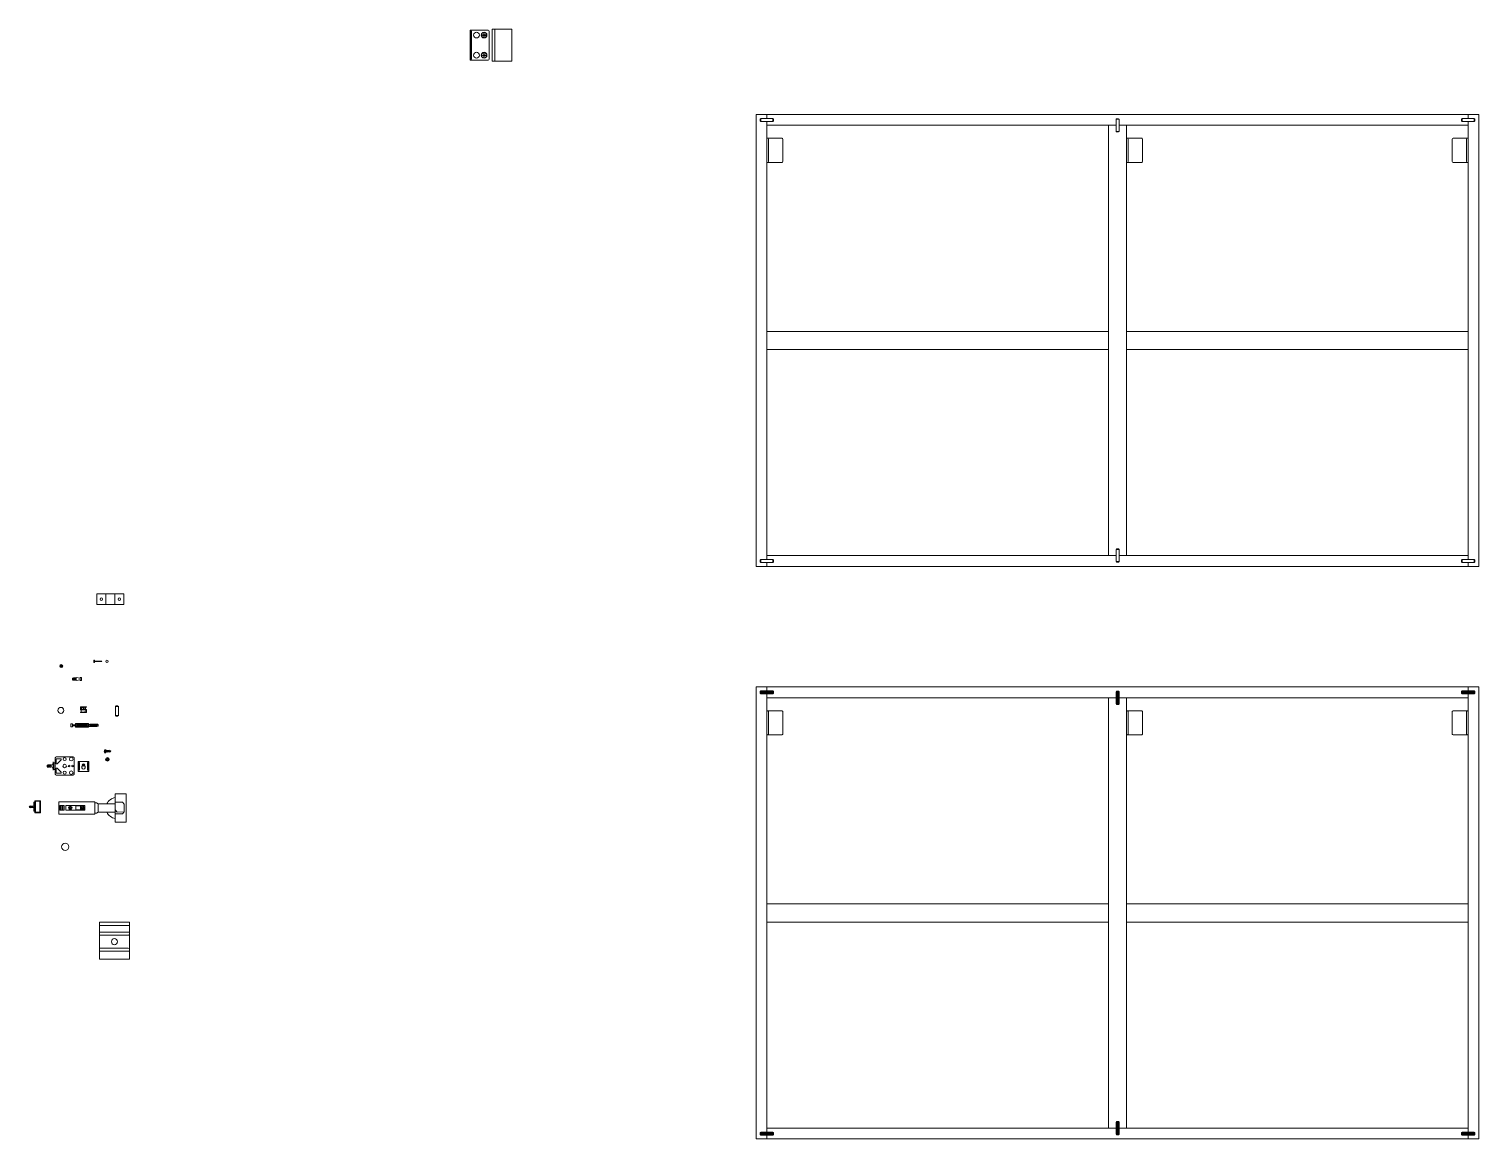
# Model space of a CAD drawing. Header units: centimetres. Extents: x -9.9 to 12.1, y -14.8 to 2.1.
# Drawn here: x -4.516 to -2.11, y -11.485 to -9.643 of the extents above; entities that cross this region are included whole.
import ezdxf

# ---------------------------------------------------------------- set-up
doc = ezdxf.new("R2010")
doc.units = ezdxf.units.CM
doc.header["$MEASUREMENT"] = 0
for name, color, linetype, lineweight in [('0_Num_Penna__6', 6, 'Continuous', 18), ('A-FURN_Num_Penna__252_Num_Penna__252_Num_Penna__3_Num_Penna__252_Num_Penna__252_Num_Penna__252_Num_Penna__252_Num_Penna__252_Num_Penna__252_Num_Penna__252_Num_Penna__252_Num_Penna__252_Num_Penna__252_Num_Penna__6_Num_Penna__6', 6, 'Continuous', 18), ('INFO_Num_Penna__2_Num_Penna__2_Num_Penna__2_Num_Penna__2_Num_Penna__2', 2, 'Continuous', 18), ('INFO_Num_Penna__2_Num_Penna__2_Num_Penna__2_Num_Penna__2_Num_Penna__5', 5, 'Continuous', 18), ('PDF16_Geometry_Num_Penna__6_Num_Penna__6_Num_Penna__6_Num_Penna__6_Num_Penna__6_Num_Penna__6_Num_Penna__6_Num_Penna__6_Num_Penna__6_Num_Penna__6_Num_Penna__6_Num_Penna__6_Num_Penna__6_Num_Penna__6', 6, 'Continuous', 18), ('PDF22_Geometry_Num_Penna__1_Num_Penna__255_Num_Penna__3_Num_Penna__3_Num_Penna__6', 6, 'Continuous', 18), ('PDF2_Geometry_Num_Penna__7_Num_Penna__7_Num_Penna__7_Num_Penna__7_Num_Penna__7_Num_Penna__7_Num_Penna__7_Num_Penna__5', 5, 'Continuous', 18), ('PDF2_Geometry_Num_Penna__7_Num_Penna__7_Num_Penna__7_Num_Penna__7_Num_Penna__7_Num_Penna__7_Num_Penna__7_Num_Penna__6', 6, 'Continuous', 18), ('PDF_Geometry_Num_Penna__7_Num_Penna__7_Num_Penna__3_Num_Penna__6_Num_Penna__6_Num_Penna__6_Num_Penna__6_Num_Penna__6_Num_Penna__6_Num_Penna__6_Num_Penna__6_Num_Penna__6_Num_Penna__6_Num_Penna__6', 6, 'Continuous', 18), ('VITE_Num_Penna__5', 5, 'Continuous', 18), ('VITE_Num_Penna__7', 7, 'Continuous', 18)]:
    doc.layers.add(name, color=color, linetype=linetype, lineweight=lineweight)

msp = doc.modelspace()

# ---------------------------------------------------------------- linework, layer by layer
at = {"layer": '0_Num_Penna__6', "color": 6, "linetype": 'Continuous', "lineweight": 18}
for p, q in [((-3.3016, -9.7914), (-3.3026, -9.7924)), ((-3.3026, -9.7924), (-3.3026, -9.7954)), ((-3.3016, -9.7964), (-3.3026, -9.7954)), ((-3.2816, -9.7914), (-3.2806, -9.7924)), ((-3.2816, -9.7964), (-3.2806, -9.7954)), ((-3.2806, -9.7924), (-3.2806, -9.7954)), ((-2.7121, -9.7929), (-2.7111, -9.7919)), ((-2.7111, -9.7919), (-2.7081, -9.7919)), ((-2.7071, -9.7929), (-2.7081, -9.7919)), ((-2.1376, -9.7914), (-2.1386, -9.7924)), ((-2.1386, -9.7924), (-2.1386, -9.7954)), ((-2.1376, -9.7964), (-2.1386, -9.7954)), ((-2.1176, -9.7914), (-2.1166, -9.7924)), ((-2.1176, -9.7964), (-2.1166, -9.7954)), ((-2.1166, -9.7924), (-2.1166, -9.7954)), ((-2.7121, -9.8129), (-2.7111, -9.8139)), ((-2.7111, -9.8139), (-2.7081, -9.8139)), ((-2.7071, -9.8129), (-2.7081, -9.8139)), ((-2.7121, -10.5069), (-2.7111, -10.5059)), ((-2.7111, -10.5059), (-2.7081, -10.5059)), ((-2.7071, -10.5069), (-2.7081, -10.5059)), ((-3.3016, -10.5234), (-3.3026, -10.5244)), ((-3.3026, -10.5244), (-3.3026, -10.5274)), ((-3.3016, -10.5284), (-3.3026, -10.5274)), ((-3.2816, -10.5234), (-3.2806, -10.5244)), ((-3.2816, -10.5284), (-3.2806, -10.5274)), ((-3.2806, -10.5244), (-3.2806, -10.5274)), ((-2.7121, -10.5269), (-2.7111, -10.5279)), ((-2.7111, -10.5279), (-2.7081, -10.5279)), ((-2.7071, -10.5269), (-2.7081, -10.5279)), ((-2.1376, -10.5234), (-2.1386, -10.5244)), ((-2.1386, -10.5244), (-2.1386, -10.5274)), ((-2.1376, -10.5284), (-2.1386, -10.5274)), ((-2.1176, -10.5234), (-2.1166, -10.5244)), ((-2.1176, -10.5284), (-2.1166, -10.5274)), ((-2.1166, -10.5244), (-2.1166, -10.5274)), ((-3.3016, -10.7414), (-3.3026, -10.7424)), ((-3.3026, -10.7424), (-3.3026, -10.7454)), ((-3.3016, -10.7464), (-3.3026, -10.7454)), ((-3.2816, -10.7414), (-3.2806, -10.7424)), ((-3.2816, -10.7464), (-3.2806, -10.7454)), ((-3.2806, -10.7424), (-3.2806, -10.7454)), ((-2.7121, -10.7429), (-2.7111, -10.7419)), ((-2.7111, -10.7419), (-2.7081, -10.7419)), ((-2.7071, -10.7429), (-2.7081, -10.7419)), ((-2.1376, -10.7414), (-2.1386, -10.7424)), ((-2.1386, -10.7424), (-2.1386, -10.7454)), ((-2.1376, -10.7464), (-2.1386, -10.7454)), ((-2.1176, -10.7414), (-2.1166, -10.7424)), ((-2.1176, -10.7464), (-2.1166, -10.7454)), ((-2.1166, -10.7424), (-2.1166, -10.7454)), ((-2.7121, -10.7629), (-2.7111, -10.7639)), ((-2.7111, -10.7639), (-2.7081, -10.7639)), ((-2.7071, -10.7629), (-2.7081, -10.7639)), ((-2.7121, -11.4569), (-2.7111, -11.4559)), ((-2.7111, -11.4559), (-2.7081, -11.4559)), ((-2.7071, -11.4569), (-2.7081, -11.4559)), ((-3.3016, -11.4734), (-3.3026, -11.4744)), ((-3.3026, -11.4774), (-3.3026, -11.4744)), ((-3.3016, -11.4784), (-3.3026, -11.4774)), ((-3.2816, -11.4734), (-3.2806, -11.4744)), ((-3.2816, -11.4784), (-3.2806, -11.4774)), ((-3.2806, -11.4774), (-3.2806, -11.4744)), ((-2.7121, -11.4769), (-2.7111, -11.4779)), ((-2.7111, -11.4779), (-2.7081, -11.4779)), ((-2.7071, -11.4769), (-2.7081, -11.4779)), ((-2.1376, -11.4734), (-2.1386, -11.4744)), ((-2.1386, -11.4774), (-2.1386, -11.4744)), ((-2.1376, -11.4784), (-2.1386, -11.4774)), ((-2.1176, -11.4734), (-2.1166, -11.4744)), ((-2.1176, -11.4784), (-2.1166, -11.4774)), ((-2.1166, -11.4774), (-2.1166, -11.4744))]:
    msp.add_line(p, q, dxfattribs=at)
at = {"layer": 'A-FURN_Num_Penna__252_Num_Penna__252_Num_Penna__3_Num_Penna__252_Num_Penna__252_Num_Penna__252_Num_Penna__252_Num_Penna__252_Num_Penna__252_Num_Penna__252_Num_Penna__252_Num_Penna__252_Num_Penna__252_Num_Penna__6_Num_Penna__6', "color": 6, "linetype": 'Continuous', "lineweight": 18}
for p, q in [((-2.7246, -9.8029), (-2.7246, -10.5169)), ((-2.6946, -9.8029), (-2.6946, -10.5169)), ((-2.7246, -10.7529), (-2.7246, -11.4669)), ((-2.6946, -10.7529), (-2.6946, -11.4669))]:
    msp.add_line(p, q, dxfattribs=at)
at = {"layer": 'INFO_Num_Penna__2_Num_Penna__2_Num_Penna__2_Num_Penna__2_Num_Penna__2', "color": 2, "linetype": 'Continuous', "lineweight": 18}
for p, q in [((-3.7842, -9.6949), (-3.7842, -9.6449)), ((-3.7842, -9.6449), (-3.7836, -9.6449)), ((-3.7803, -9.6449), (-3.7836, -9.6449)), ((-3.7836, -9.6449), (-3.7836, -9.6949)), ((-3.7819, -9.6467), (-3.7819, -9.6931)), ((-3.7803, -9.6449), (-3.7543, -9.6449)), ((-3.7613, -9.6528), (-3.7613, -9.6505)), ((-3.7613, -9.6505), (-3.7606, -9.6505)), ((-3.7606, -9.6528), (-3.7606, -9.6505)), ((-3.7526, -9.6931), (-3.7526, -9.6467)), ((-3.7477, -9.6431), (-3.7148, -9.6431)), ((-3.7477, -9.6431), (-3.7477, -9.6967)), ((-3.7432, -9.6967), (-3.7432, -9.6431)), ((-3.7148, -9.6431), (-3.7148, -9.6967)), ((-3.7613, -9.6528), (-3.7637, -9.6528)), ((-3.7637, -9.6528), (-3.7637, -9.6536)), ((-3.7613, -9.6536), (-3.7637, -9.6536)), ((-3.7613, -9.6536), (-3.7613, -9.6559)), ((-3.7606, -9.6559), (-3.7613, -9.6559)), ((-3.7606, -9.6528), (-3.7583, -9.6528)), ((-3.7606, -9.6536), (-3.7583, -9.6536)), ((-3.7606, -9.6536), (-3.7606, -9.6559)), ((-3.7583, -9.6536), (-3.7583, -9.6528)), ((-3.7836, -9.6949), (-3.7842, -9.6949)), ((-3.7836, -9.6949), (-3.7803, -9.6949)), ((-3.7803, -9.6949), (-3.7543, -9.6949)), ((-3.7613, -9.6863), (-3.7637, -9.6863)), ((-3.7637, -9.6863), (-3.7637, -9.687)), ((-3.7613, -9.687), (-3.7637, -9.687)), ((-3.7613, -9.6863), (-3.7613, -9.6839)), ((-3.7613, -9.6839), (-3.7606, -9.6839)), ((-3.7613, -9.687), (-3.7613, -9.6893)), ((-3.7606, -9.6893), (-3.7613, -9.6893)), ((-3.7606, -9.6863), (-3.7606, -9.6839)), ((-3.7606, -9.6863), (-3.7583, -9.6863)), ((-3.7606, -9.687), (-3.7583, -9.687)), ((-3.7606, -9.687), (-3.7606, -9.6893)), ((-3.7583, -9.687), (-3.7583, -9.6863)), ((-3.7148, -9.6967), (-3.7477, -9.6967))]:
    msp.add_line(p, q, dxfattribs=at)
for centre, radius in [((-3.7736, -9.6532), 0.0048), ((-3.761, -9.6532), 0.0048), ((-3.761, -9.6532), 0.0044), ((-3.761, -9.6532), 0.00436), ((-3.7736, -9.6866), 0.0048), ((-3.761, -9.6866), 0.0048), ((-3.761, -9.6866), 0.0044), ((-3.761, -9.6866), 0.00436)]:
    msp.add_circle(centre, radius, dxfattribs=at)
for centre, start, end in [((-3.7801, -9.6467), 94.9741, 179.5617), ((-3.7544, -9.6467), 0.4383, 85.0259), ((-3.7801, -9.6931), 180.4383, 265.0259), ((-3.7544, -9.6931), 274.9741, 359.5617)]:
    msp.add_arc(centre, 0.00177, start, end, dxfattribs=at)
at = {"layer": 'INFO_Num_Penna__2_Num_Penna__2_Num_Penna__2_Num_Penna__2_Num_Penna__5', "color": 5, "linetype": 'Continuous', "lineweight": 18}
for p, q in [((-3.2889, -9.8244), (-3.2916, -9.8244)), ((-3.2891, -9.8258), (-3.2891, -9.863)), ((-3.2889, -9.8244), (-3.2665, -9.8244)), ((-3.2652, -9.863), (-3.2652, -9.8258)), ((-2.6919, -9.8244), (-2.6946, -9.8244)), ((-2.6921, -9.8258), (-2.6921, -9.863)), ((-2.6919, -9.8244), (-2.6695, -9.8244)), ((-2.6682, -9.863), (-2.6682, -9.8258)), ((-2.154, -9.863), (-2.154, -9.8258)), ((-2.1302, -9.8244), (-2.1527, -9.8244)), ((-2.1302, -9.8244), (-2.1276, -9.8244)), ((-2.1301, -9.8258), (-2.1301, -9.863)), ((-3.2916, -9.8644), (-3.2889, -9.8644)), ((-3.2889, -9.8644), (-3.2665, -9.8644)), ((-2.6946, -9.8644), (-2.6919, -9.8644)), ((-2.6919, -9.8644), (-2.6695, -9.8644)), ((-2.1302, -9.8644), (-2.1527, -9.8644)), ((-2.1276, -9.8644), (-2.1302, -9.8644)), ((-3.2889, -10.7744), (-3.2916, -10.7744)), ((-3.2891, -10.7758), (-3.2891, -10.813)), ((-3.2889, -10.7744), (-3.2665, -10.7744)), ((-3.2652, -10.813), (-3.2652, -10.7758)), ((-2.6919, -10.7744), (-2.6946, -10.7744)), ((-2.6921, -10.7758), (-2.6921, -10.813)), ((-2.6919, -10.7744), (-2.6695, -10.7744)), ((-2.6682, -10.813), (-2.6682, -10.7758)), ((-2.154, -10.813), (-2.154, -10.7758)), ((-2.1302, -10.7744), (-2.1527, -10.7744)), ((-2.1302, -10.7744), (-2.1276, -10.7744)), ((-2.1301, -10.7758), (-2.1301, -10.813)), ((-3.2916, -10.8144), (-3.2889, -10.8144)), ((-3.2889, -10.8144), (-3.2665, -10.8144)), ((-2.6946, -10.8144), (-2.6919, -10.8144)), ((-2.6919, -10.8144), (-2.6695, -10.8144)), ((-2.1302, -10.8144), (-2.1527, -10.8144)), ((-2.1276, -10.8144), (-2.1302, -10.8144))]:
    msp.add_line(p, q, dxfattribs=at)
for centre, start, end in [((-3.2905, -9.8258), 0.4383, 85.0259), ((-3.2666, -9.8258), 0.4383, 85.0259), ((-2.6935, -9.8258), 0.4383, 85.0259), ((-2.6696, -9.8258), 0.4383, 85.0259), ((-2.1526, -9.8258), 94.9741, 179.5617), ((-2.1287, -9.8258), 94.9741, 179.5617), ((-3.2905, -9.863), 274.9741, 359.5617), ((-3.2666, -9.863), 274.9741, 359.5617), ((-2.6935, -9.863), 274.9741, 359.5617), ((-2.6696, -9.863), 274.9741, 359.5617), ((-2.1526, -9.863), 180.4383, 265.0259), ((-2.1287, -9.863), 180.4383, 265.0259), ((-3.2905, -10.7758), 0.4383, 85.0259), ((-3.2666, -10.7758), 0.4383, 85.0259), ((-2.6935, -10.7758), 0.4383, 85.0259), ((-2.6696, -10.7758), 0.4383, 85.0259), ((-2.1526, -10.7758), 94.9741, 179.5617), ((-2.1287, -10.7758), 94.9741, 179.5617), ((-3.2905, -10.813), 274.9741, 359.5617), ((-3.2666, -10.813), 274.9741, 359.5617), ((-2.6935, -10.813), 274.9741, 359.5617), ((-2.6696, -10.813), 274.9741, 359.5617), ((-2.1526, -10.813), 180.4383, 265.0259), ((-2.1287, -10.813), 180.4383, 265.0259)]:
    msp.add_arc(centre, 0.00142, start, end, dxfattribs=at)
at = {"layer": 'PDF16_Geometry_Num_Penna__6_Num_Penna__6_Num_Penna__6_Num_Penna__6_Num_Penna__6_Num_Penna__6_Num_Penna__6_Num_Penna__6_Num_Penna__6_Num_Penna__6_Num_Penna__6_Num_Penna__6_Num_Penna__6_Num_Penna__6', "color": 6, "linetype": 'Continuous', "lineweight": 18}
for p, q in [((-3.3096, -9.7849), (-3.3096, -10.5349)), ((-3.3096, -9.7849), (-2.1096, -9.7849)), ((-3.2916, -9.7849), (-3.2916, -9.7914)), ((-2.1276, -9.7849), (-2.1276, -9.7914)), ((-2.1096, -9.7849), (-2.1096, -10.5349)), ((-3.2916, -9.7964), (-3.2916, -10.5234)), ((-3.2916, -9.8029), (-2.7121, -9.8029)), ((-2.7071, -9.8029), (-2.1276, -9.8029)), ((-2.1276, -9.7964), (-2.1276, -10.5234)), ((-3.2916, -10.5169), (-2.7121, -10.5169)), ((-2.7071, -10.5169), (-2.1276, -10.5169)), ((-3.3096, -10.5349), (-2.1096, -10.5349)), ((-3.2916, -10.5284), (-3.2916, -10.5349)), ((-2.1276, -10.5284), (-2.1276, -10.5349)), ((-3.3096, -10.7349), (-3.3096, -11.4849)), ((-3.3096, -10.7349), (-2.1096, -10.7349)), ((-3.2916, -10.7349), (-3.2916, -10.7414)), ((-3.2916, -10.7464), (-3.2916, -11.4734)), ((-3.2916, -10.7529), (-2.7121, -10.7529)), ((-2.7071, -10.7529), (-2.1276, -10.7529)), ((-2.1276, -10.7349), (-2.1276, -10.7414)), ((-2.1276, -10.7464), (-2.1276, -11.4734)), ((-2.1096, -10.7349), (-2.1096, -11.4849)), ((-3.2916, -11.4669), (-2.7121, -11.4669)), ((-3.2916, -11.4784), (-3.2916, -11.4849)), ((-2.7071, -11.4669), (-2.1276, -11.4669)), ((-2.1276, -11.4784), (-2.1276, -11.4849)), ((-3.3096, -11.4849), (-2.1096, -11.4849))]:
    msp.add_line(p, q, dxfattribs=at)
at = {"layer": 'PDF22_Geometry_Num_Penna__1_Num_Penna__255_Num_Penna__3_Num_Penna__3_Num_Penna__6', "color": 6, "linetype": 'Continuous', "lineweight": 18}
for p, q in [((-2.7246, -10.1449), (-3.2916, -10.1449)), ((-2.1276, -10.1449), (-2.6946, -10.1449)), ((-2.7246, -10.1749), (-3.2916, -10.1749)), ((-2.1276, -10.1749), (-2.6946, -10.1749)), ((-2.7246, -11.0949), (-3.2916, -11.0949)), ((-2.1276, -11.0949), (-2.6946, -11.0949)), ((-2.7246, -11.1249), (-3.2916, -11.1249)), ((-2.1276, -11.1249), (-2.6946, -11.1249))]:
    msp.add_line(p, q, dxfattribs=at)
at = {"layer": 'PDF2_Geometry_Num_Penna__7_Num_Penna__7_Num_Penna__7_Num_Penna__7_Num_Penna__7_Num_Penna__7_Num_Penna__7_Num_Penna__5', "color": 5, "linetype": 'Continuous', "lineweight": 18, "flags": 128}
for points in [[(-3.3016, -10.7421), (-3.2816, -10.7421)], [(-3.3016, -10.743), (-3.2816, -10.743)], [(-3.3016, -10.7439), (-3.2816, -10.7439)], [(-3.3016, -10.7448), (-3.2816, -10.7448)], [(-3.3016, -10.7457), (-3.2816, -10.7457)], [(-2.7113, -10.7429), (-2.7113, -10.7629)], [(-2.7105, -10.7429), (-2.7105, -10.7629)], [(-2.7096, -10.7429), (-2.7096, -10.7629)], [(-2.7087, -10.7429), (-2.7087, -10.7629)], [(-2.7078, -10.7429), (-2.7078, -10.7629)], [(-2.1176, -10.7421), (-2.1376, -10.7421)], [(-2.1176, -10.743), (-2.1376, -10.743)], [(-2.1176, -10.7439), (-2.1376, -10.7439)], [(-2.1176, -10.7448), (-2.1376, -10.7448)], [(-2.1176, -10.7457), (-2.1376, -10.7457)], [(-3.3016, -11.4741), (-3.2816, -11.4741)], [(-3.3016, -11.475), (-3.2816, -11.475)], [(-3.3016, -11.4759), (-3.2816, -11.4759)], [(-3.3016, -11.4768), (-3.2816, -11.4768)], [(-3.3016, -11.4777), (-3.2816, -11.4777)], [(-2.7113, -11.4569), (-2.7113, -11.4769)], [(-2.7105, -11.4569), (-2.7105, -11.4769)], [(-2.7096, -11.4569), (-2.7096, -11.4769)], [(-2.7087, -11.4569), (-2.7087, -11.4769)], [(-2.7078, -11.4569), (-2.7078, -11.4769)], [(-2.1176, -11.4741), (-2.1376, -11.4741)], [(-2.1176, -11.475), (-2.1376, -11.475)], [(-2.1176, -11.4759), (-2.1376, -11.4759)], [(-2.1176, -11.4768), (-2.1376, -11.4768)], [(-2.1176, -11.4777), (-2.1376, -11.4777)]]:
    msp.add_lwpolyline(points, dxfattribs=at)
at = {"layer": 'PDF2_Geometry_Num_Penna__7_Num_Penna__7_Num_Penna__7_Num_Penna__7_Num_Penna__7_Num_Penna__7_Num_Penna__7_Num_Penna__6', "color": 6, "linetype": 'Continuous', "lineweight": 18, "flags": 128}
for points in [[(-3.2816, -9.7914), (-3.3016, -9.7914)], [(-2.7121, -9.7929), (-2.7121, -9.8129)], [(-2.7071, -9.8129), (-2.7071, -9.7929)], [(-2.1176, -9.7914), (-2.1376, -9.7914)], [(-3.3016, -9.7964), (-3.2816, -9.7964)], [(-2.1376, -9.7964), (-2.1176, -9.7964)], [(-2.7121, -10.5069), (-2.7121, -10.5269)], [(-2.7071, -10.5269), (-2.7071, -10.5069)], [(-3.2816, -10.5234), (-3.3016, -10.5234)], [(-3.3016, -10.5284), (-3.2816, -10.5284)], [(-2.1176, -10.5234), (-2.1376, -10.5234)], [(-2.1376, -10.5284), (-2.1176, -10.5284)], [(-3.3016, -10.7414), (-3.2816, -10.7414)], [(-3.2816, -10.7464), (-3.3016, -10.7464)], [(-2.7121, -10.7429), (-2.7121, -10.7629)], [(-2.7071, -10.7629), (-2.7071, -10.7429)], [(-2.1176, -10.7414), (-2.1376, -10.7414)], [(-2.1376, -10.7464), (-2.1176, -10.7464)], [(-3.2816, -11.4734), (-3.3016, -11.4734)], [(-3.3016, -11.4784), (-3.2816, -11.4784)], [(-2.7121, -11.4569), (-2.7121, -11.4769)], [(-2.7071, -11.4769), (-2.7071, -11.4569)], [(-2.1376, -11.4734), (-2.1176, -11.4734)], [(-2.1176, -11.4784), (-2.1376, -11.4784)]]:
    msp.add_lwpolyline(points, dxfattribs=at)
at = {"layer": 'PDF_Geometry_Num_Penna__7_Num_Penna__7_Num_Penna__3_Num_Penna__6_Num_Penna__6_Num_Penna__6_Num_Penna__6_Num_Penna__6_Num_Penna__6_Num_Penna__6_Num_Penna__6_Num_Penna__6_Num_Penna__6_Num_Penna__6', "color": 6, "linetype": 'Continuous', "lineweight": 18}
for p, q in [((-2.1276, -9.7849), (-2.1276, -9.7894)), ((-2.1276, -10.7349), (-2.1276, -10.7394))]:
    msp.add_line(p, q, dxfattribs=at)
at = {"layer": 'VITE_Num_Penna__5', "color": 5, "linetype": 'Continuous', "lineweight": 18, "flags": 128}
for points in [[(-3.3016, -9.7964), (-3.3016, -9.7914)], [(-3.2816, -9.7964), (-3.2816, -9.7914)], [(-2.7071, -9.7929), (-2.7121, -9.7929)], [(-2.1376, -9.7964), (-2.1376, -9.7914)], [(-2.1176, -9.7964), (-2.1176, -9.7914)], [(-2.7071, -9.8129), (-2.7121, -9.8129)], [(-2.7071, -10.5069), (-2.7121, -10.5069)], [(-3.3016, -10.5284), (-3.3016, -10.5234)], [(-3.2816, -10.5284), (-3.2816, -10.5234)], [(-2.7071, -10.5269), (-2.7121, -10.5269)], [(-2.1376, -10.5284), (-2.1376, -10.5234)], [(-2.1176, -10.5284), (-2.1176, -10.5234)], [(-3.3016, -10.7464), (-3.3016, -10.7414)], [(-3.2816, -10.7464), (-3.2816, -10.7414)], [(-2.7071, -10.7429), (-2.7121, -10.7429)], [(-2.1376, -10.7464), (-2.1376, -10.7414)], [(-2.1176, -10.7464), (-2.1176, -10.7414)], [(-2.7071, -10.7629), (-2.7121, -10.7629)], [(-3.3016, -11.4734), (-3.3016, -11.4784)], [(-3.2816, -11.4734), (-3.2816, -11.4784)], [(-2.7071, -11.4569), (-2.7121, -11.4569)], [(-2.7071, -11.4769), (-2.7121, -11.4769)], [(-2.1376, -11.4734), (-2.1376, -11.4784)], [(-2.1176, -11.4734), (-2.1176, -11.4784)]]:
    msp.add_lwpolyline(points, dxfattribs=at)
at = {"layer": 'VITE_Num_Penna__7', "color": 7, "linetype": 'Continuous', "lineweight": 18}
for p, q in [((-4.3887, -10.5802), (-4.3887, -10.5982)), ((-4.3737, -10.5982), (-4.3737, -10.5802)), ((-4.4632, -10.6998), (-4.4642, -10.6998)), ((-4.4642, -10.6998), (-4.4642, -10.7005)), ((-4.4642, -10.7005), (-4.4632, -10.7005)), ((-4.4632, -10.6998), (-4.4632, -10.6987)), ((-4.4632, -10.6987), (-4.4628, -10.6987)), ((-4.4632, -10.7016), (-4.4632, -10.7005)), ((-4.4624, -10.7016), (-4.4632, -10.7016)), ((-4.4628, -10.6987), (-4.4624, -10.6987)), ((-4.4624, -10.6987), (-4.4624, -10.6998)), ((-4.4613, -10.6998), (-4.4624, -10.6998)), ((-4.4624, -10.7005), (-4.4624, -10.7016)), ((-4.4624, -10.7005), (-4.4613, -10.7005)), ((-4.4613, -10.7002), (-4.4613, -10.6998)), ((-4.4613, -10.7005), (-4.4613, -10.7)), ((-4.4079, -10.6918), (-4.3959, -10.6918)), ((-4.4079, -10.6928), (-4.3959, -10.6928)), ((-4.4077, -10.6918), (-4.4077, -10.6928)), ((-4.4075, -10.6918), (-4.4075, -10.6928)), ((-4.4073, -10.6918), (-4.4073, -10.6928)), ((-4.4071, -10.6918), (-4.4071, -10.6928)), ((-4.4069, -10.6918), (-4.4069, -10.6928)), ((-4.4067, -10.6918), (-4.4067, -10.6928)), ((-4.4065, -10.6918), (-4.4065, -10.6928)), ((-4.4063, -10.6918), (-4.4063, -10.6928)), ((-4.4061, -10.6918), (-4.4061, -10.6928)), ((-4.3959, -10.6918), (-4.3954, -10.6923)), ((-4.3959, -10.6918), (-4.3959, -10.6928)), ((-4.3959, -10.6928), (-4.3954, -10.6923)), ((-4.4444, -10.7201), (-4.4379, -10.7201)), ((-4.4444, -10.7201), (-4.4444, -10.7231)), ((-4.4444, -10.7231), (-4.4379, -10.7231)), ((-4.4419, -10.7191), (-4.4437, -10.7241)), ((-4.4409, -10.7191), (-4.4427, -10.7241)), ((-4.4399, -10.7191), (-4.4417, -10.7241)), ((-4.4389, -10.7191), (-4.4407, -10.7241)), ((-4.4379, -10.7191), (-4.4397, -10.7241)), ((-4.4379, -10.7191), (-4.4379, -10.7241)), ((-4.4379, -10.7191), (-4.4314, -10.7201)), ((-4.4314, -10.7231), (-4.4379, -10.7241)), ((-4.4314, -10.7201), (-4.4314, -10.7231)), ((-4.4311, -10.7678), (-4.4311, -10.7728)), ((-4.4311, -10.7678), (-4.4211, -10.7678)), ((-4.4311, -10.7685), (-4.4251, -10.7685)), ((-4.4311, -10.7723), (-4.4251, -10.7723)), ((-4.4311, -10.7728), (-4.4243, -10.7728)), ((-4.4311, -10.7764), (-4.4311, -10.7774)), ((-4.4311, -10.7764), (-4.4243, -10.7764)), ((-4.4311, -10.7774), (-4.4211, -10.7774)), ((-4.4296, -10.7685), (-4.4296, -10.7723)), ((-4.4296, -10.7728), (-4.4296, -10.7764)), ((-4.429, -10.7692), (-4.429, -10.7715)), ((-4.429, -10.7692), (-4.4257, -10.7692)), ((-4.429, -10.7715), (-4.4257, -10.7715)), ((-4.4257, -10.7692), (-4.4257, -10.7715)), ((-4.4251, -10.7723), (-4.4251, -10.7685)), ((-4.4247, -10.7685), (-4.4211, -10.7685)), ((-4.4247, -10.7723), (-4.4247, -10.7685)), ((-4.4247, -10.7723), (-4.4211, -10.7723)), ((-4.4226, -10.7685), (-4.4226, -10.7723)), ((-4.4211, -10.7678), (-4.4211, -10.7685)), ((-4.4211, -10.7723), (-4.4211, -10.7774)), ((-4.373, -10.7672), (-4.3717, -10.766)), ((-4.373, -10.782), (-4.3717, -10.7832)), ((-4.368, -10.7672), (-4.3692, -10.766)), ((-4.3692, -10.7832), (-4.368, -10.782)), ((-4.4469, -10.7959), (-4.4469, -10.8012)), ((-4.4469, -10.7959), (-4.4444, -10.7959)), ((-4.4469, -10.8012), (-4.4444, -10.8012)), ((-4.4444, -10.8012), (-4.4444, -10.7959)), ((-4.4444, -10.7976), (-4.4394, -10.7976)), ((-4.4444, -10.7996), (-4.4394, -10.7996)), ((-4.4394, -10.8016), (-4.4394, -10.7956)), ((-4.4394, -10.7956), (-4.4379, -10.7968)), ((-4.4394, -10.7956), (-4.4174, -10.7956)), ((-4.4394, -10.8016), (-4.438, -10.8003)), ((-4.4394, -10.8016), (-4.4174, -10.8016)), ((-4.4182, -10.7961), (-4.4388, -10.7961)), ((-4.4388, -10.8011), (-4.4181, -10.8011)), ((-4.438, -10.8003), (-4.4194, -10.8003)), ((-4.4379, -10.7968), (-4.4194, -10.7968)), ((-4.4374, -10.7986), (-4.4373, -10.7986)), ((-4.4364, -10.7976), (-4.4204, -10.7976)), ((-4.4204, -10.7996), (-4.4364, -10.7996)), ((-4.4194, -10.7968), (-4.4174, -10.7956)), ((-4.4194, -10.7966), (-4.4193, -10.7966)), ((-4.4194, -10.7986), (-4.4193, -10.7986)), ((-4.4194, -10.8003), (-4.4174, -10.8016)), ((-4.4174, -10.8016), (-4.4174, -10.7956)), ((-4.4147, -10.7962), (-4.4161, -10.801)), ((-4.4132, -10.7962), (-4.4146, -10.801)), ((-4.4117, -10.7962), (-4.4131, -10.801)), ((-4.4102, -10.7962), (-4.4116, -10.801)), ((-4.4088, -10.7962), (-4.4102, -10.801)), ((-4.4073, -10.7962), (-4.4087, -10.801)), ((-4.4058, -10.7962), (-4.4072, -10.801)), ((-4.4043, -10.7962), (-4.4057, -10.801)), ((-4.4028, -10.7962), (-4.4042, -10.801)), ((-4.4014, -10.8), (-4.4014, -10.7971)), ((-4.3897, -10.841), (-4.3913, -10.841)), ((-4.3913, -10.8421), (-4.3897, -10.8422)), ((-4.3909, -10.8396), (-4.3897, -10.841)), ((-4.3897, -10.8422), (-4.3909, -10.8436)), ((-4.3883, -10.8406), (-4.3904, -10.8386)), ((-4.3904, -10.8446), (-4.3883, -10.8425)), ((-4.3889, -10.8431), (-4.3889, -10.8401)), ((-4.3887, -10.8399), (-4.3868, -10.8432)), ((-4.3883, -10.8406), (-4.3883, -10.8425)), ((-4.3883, -10.8406), (-4.3813, -10.8406)), ((-4.3883, -10.8425), (-4.3813, -10.8425)), ((-4.3868, -10.8545), (-4.3882, -10.8545)), ((-4.3882, -10.8545), (-4.3882, -10.8555)), ((-4.3875, -10.8399), (-4.3856, -10.8432)), ((-4.3868, -10.8545), (-4.3868, -10.853)), ((-4.3868, -10.853), (-4.3862, -10.853)), ((-4.3863, -10.8399), (-4.3843, -10.8432)), ((-4.3862, -10.853), (-4.3857, -10.853)), ((-4.3857, -10.853), (-4.3857, -10.8545)), ((-4.3842, -10.8545), (-4.3857, -10.8545)), ((-4.3851, -10.8399), (-4.3831, -10.8432)), ((-4.3842, -10.855), (-4.3842, -10.8545)), ((-4.3838, -10.8399), (-4.3819, -10.8432)), ((-4.3813, -10.8406), (-4.3803, -10.8416)), ((-4.3813, -10.8425), (-4.3803, -10.8416)), ((-4.4863, -10.8644), (-4.4863, -10.8676)), ((-4.4859, -10.8687), (-4.4843, -10.8633)), ((-4.4842, -10.8687), (-4.4827, -10.8633)), ((-4.4826, -10.8687), (-4.481, -10.8633)), ((-4.4809, -10.8687), (-4.4793, -10.8633)), ((-4.4765, -10.861), (-4.4777, -10.8644)), ((-4.4765, -10.871), (-4.4777, -10.8676)), ((-4.4755, -10.861), (-4.4765, -10.861)), ((-4.4755, -10.871), (-4.4765, -10.871)), ((-4.476, -10.8605), (-4.476, -10.8593)), ((-4.476, -10.8605), (-4.4727, -10.8605)), ((-4.476, -10.866), (-4.4755, -10.8655)), ((-4.4755, -10.8666), (-4.476, -10.866)), ((-4.476, -10.8716), (-4.4727, -10.8716)), ((-4.476, -10.8716), (-4.476, -10.8727)), ((-4.4749, -10.8716), (-4.4749, -10.8605)), ((-4.4727, -10.8605), (-4.4727, -10.8716)), ((-4.3882, -10.8555), (-4.3868, -10.8555)), ((-4.3868, -10.857), (-4.3868, -10.8555)), ((-4.3858, -10.857), (-4.3868, -10.857)), ((-4.3857, -10.857), (-4.3858, -10.857)), ((-4.3857, -10.8555), (-4.3857, -10.857)), ((-4.3857, -10.8555), (-4.3842, -10.8555)), ((-4.3842, -10.8555), (-4.3842, -10.8547)), ((-4.3614, -10.9261), (-4.3584, -10.9291)), ((-4.5154, -10.9326), (-4.5163, -10.9336)), ((-4.5154, -10.9346), (-4.5163, -10.9336)), ((-4.5084, -10.9326), (-4.5154, -10.9326)), ((-4.5084, -10.9346), (-4.5154, -10.9346)), ((-4.5128, -10.9353), (-4.5148, -10.9319)), ((-4.5116, -10.9353), (-4.5135, -10.9319)), ((-4.5104, -10.9353), (-4.5123, -10.9319)), ((-4.5092, -10.9353), (-4.5111, -10.9319)), ((-4.5084, -10.9346), (-4.5084, -10.9326)), ((-4.4634, -10.9315), (-4.4634, -10.9391)), ((-4.4627, -10.9315), (-4.4627, -10.9391)), ((-4.4607, -10.9315), (-4.4607, -10.9391)), ((-4.4601, -10.9315), (-4.4601, -10.9391)), ((-4.4484, -10.9351), (-4.4498, -10.9351)), ((-4.4498, -10.9351), (-4.4498, -10.9361)), ((-4.4498, -10.9361), (-4.4484, -10.9361)), ((-4.4484, -10.9351), (-4.4484, -10.9336)), ((-4.4484, -10.9336), (-4.4478, -10.9336)), ((-4.4484, -10.9376), (-4.4484, -10.9361)), ((-4.4474, -10.9376), (-4.4484, -10.9376)), ((-4.4478, -10.9336), (-4.4473, -10.9336)), ((-4.4473, -10.9376), (-4.4474, -10.9376)), ((-4.4473, -10.9336), (-4.4473, -10.9351)), ((-4.4458, -10.9351), (-4.4473, -10.9351)), ((-4.4473, -10.9361), (-4.4473, -10.9376)), ((-4.4473, -10.9361), (-4.4458, -10.9361)), ((-4.4458, -10.9356), (-4.4458, -10.9351)), ((-4.4458, -10.9361), (-4.4458, -10.9354)), ((-4.4273, -10.9351), (-4.4287, -10.9351)), ((-4.4287, -10.9351), (-4.4287, -10.9361)), ((-4.4287, -10.9361), (-4.4273, -10.9361)), ((-4.4273, -10.9351), (-4.4273, -10.9336)), ((-4.4273, -10.9336), (-4.4267, -10.9336)), ((-4.4273, -10.9376), (-4.4273, -10.9361)), ((-4.4263, -10.9376), (-4.4273, -10.9376)), ((-4.4267, -10.9336), (-4.4262, -10.9336)), ((-4.4262, -10.9376), (-4.4263, -10.9376)), ((-4.4262, -10.9336), (-4.4262, -10.9351)), ((-4.4247, -10.9351), (-4.4262, -10.9351)), ((-4.4262, -10.9361), (-4.4262, -10.9376)), ((-4.4262, -10.9361), (-4.4247, -10.9361)), ((-4.4247, -10.9356), (-4.4247, -10.9351)), ((-4.4247, -10.9361), (-4.4247, -10.9354)), ((-4.4043, -10.9273), (-4.4015, -10.9289)), ((-4.4043, -10.9441), (-4.4015, -10.9425)), ((-4.3731, -10.9385), (-4.37, -10.9424)), ((-4.37, -10.9424), (-4.3584, -10.9422)), ((-4.3614, -10.9453), (-4.3584, -10.9422)), ((-4.3995, -11.1304), (-4.3495, -11.1304)), ((-4.3995, -11.1681), (-4.3515, -11.1681)), ((-4.3995, -11.1731), (-4.3495, -11.1731))]:
    msp.add_line(p, q, dxfattribs=at)
at = {"layer": 'VITE_Num_Penna__7', "color": 7, "linetype": 'Continuous', "lineweight": 18, "flags": 128}
for points in [[(-4.4037, -10.5982), (-4.3587, -10.5982), (-4.3587, -10.5802), (-4.4037, -10.5802)], [(-4.4089, -10.6943), (-4.4079, -10.6943), (-4.4079, -10.6903), (-4.4089, -10.6903)], [(-4.4314, -10.7191), (-4.4314, -10.7241), (-4.4294, -10.7241), (-4.4294, -10.7191)], [(-4.373, -10.782), (-4.368, -10.782), (-4.368, -10.7672), (-4.373, -10.7672)], [(-4.4348, -10.8586), (-4.4171, -10.8586), (-4.4171, -10.875), (-4.4348, -10.875)], [(-4.4275, -10.8642), (-4.4244, -10.8642), (-4.4244, -10.8647), (-4.4275, -10.8647)], [(-4.5068, -10.9283), (-4.5084, -10.9283), (-4.5084, -10.9261), (-4.5068, -10.9261)], [(-4.4973, -10.9236), (-4.5068, -10.9236), (-4.5068, -10.9436), (-4.4973, -10.9436)], [(-4.4983, -10.9246), (-4.5058, -10.9246), (-4.5058, -10.9426), (-4.4983, -10.9426)], [(-4.467, -10.9457), (-4.407, -10.9457), (-4.407, -10.9257), (-4.467, -10.9257)], [(-4.3731, -10.9122), (-4.3549, -10.9122), (-4.3549, -10.9593), (-4.3731, -10.9593)], [(-4.5068, -10.9283), (-4.5084, -10.9283), (-4.5084, -10.9388), (-4.5068, -10.9388)], [(-4.5068, -10.941), (-4.5084, -10.941), (-4.5084, -10.9388), (-4.5068, -10.9388)], [(-4.4554, -10.9315), (-4.4236, -10.9315), (-4.4236, -10.9391), (-4.4554, -10.9391)], [(-4.4386, -10.932), (-4.4308, -10.932), (-4.4308, -10.9388), (-4.4385, -10.9388)], [(-4.4299, -10.9315), (-4.4299, -10.9391)], [(-4.4015, -10.9289), (-4.3731, -10.9289), (-4.3731, -10.9425), (-4.4015, -10.9425)], [(-4.3995, -11.1867), (-4.3495, -11.1867), (-4.3495, -11.1254), (-4.3995, -11.1254)]]:
    msp.add_lwpolyline(points, close=True, dxfattribs=at)
for points in [[(-4.368, -10.782), (-4.373, -10.782)], [(-4.3692, -10.766), (-4.3717, -10.766)], [(-4.4014, -10.7971), (-4.4174, -10.7971)], [(-4.4174, -10.8), (-4.4014, -10.8)], [(-4.3717, -10.7832), (-4.3692, -10.7832)], [(-4.4777, -10.8644), (-4.4863, -10.8644)], [(-4.4863, -10.8676), (-4.4777, -10.8676)], [(-4.4755, -10.8655), (-4.4755, -10.861)], [(-4.4755, -10.871), (-4.4755, -10.8666)], [(-4.3614, -10.9453), (-4.3731, -10.9453), (-4.3731, -10.9261), (-4.3614, -10.9261)], [(-4.4634, -10.9391), (-4.4652, -10.9391), (-4.4652, -10.9315), (-4.4634, -10.9315)], [(-4.4627, -10.9315), (-4.4607, -10.9315)], [(-4.4607, -10.9391), (-4.4627, -10.9391)], [(-4.4601, -10.9315), (-4.4579, -10.9315), (-4.4579, -10.9391), (-4.4601, -10.9391)], [(-4.4043, -10.9441), (-4.407, -10.9441), (-4.407, -10.9273), (-4.4043, -10.9273)], [(-4.4015, -10.9289), (-4.4015, -10.9425)], [(-4.3584, -10.9291), (-4.3584, -10.9422)]]:
    msp.add_lwpolyline(points, dxfattribs=at)
for points in [[(-4.4707, -10.8506), (-4.4436, -10.8506, -0.414214), (-4.4416, -10.8526), (-4.4416, -10.8794, -0.414214), (-4.4436, -10.8814), (-4.4707, -10.8814, -0.414214), (-4.4727, -10.8794), (-4.4727, -10.8526, -0.414214)], [(-4.4715, -10.8615), (-4.4715, -10.8549, -0.414214), (-4.4705, -10.8539), (-4.4639, -10.8539, -0.668179), (-4.4632, -10.8556), (-4.4698, -10.8622, -0.668179)], [(-4.4715, -10.8705), (-4.4715, -10.8771, 0.414214), (-4.4705, -10.8781), (-4.4639, -10.8781, 0.668179), (-4.4632, -10.8764), (-4.4698, -10.8698, 0.668179)], [(-4.4331, -10.8601), (-4.4328, -10.8601, -0.414214), (-4.4323, -10.8606), (-4.4323, -10.8722, -0.414214), (-4.4328, -10.8727), (-4.4331, -10.8727, -0.414214), (-4.4336, -10.8722), (-4.4336, -10.8606, -0.414214)], [(-4.4188, -10.8601), (-4.4186, -10.8601, -0.414214), (-4.4181, -10.8606), (-4.4181, -10.8722, -0.414214), (-4.4186, -10.8727), (-4.4188, -10.8727, -0.414214), (-4.4193, -10.8722), (-4.4193, -10.8606, -0.414214)]]:
    msp.add_lwpolyline(points, format="xyb", close=True, dxfattribs=at)
msp.add_lwpolyline([(-4.3995, -11.1418), (-4.3495, -11.1418), (-4.3495, -11.1448, -0.414214), (-4.3515, -11.1468), (-4.3995, -11.1468)], format="xyb", dxfattribs=at)
at = {"layer": 'VITE_Num_Penna__7', "color": 7, "linetype": 'Continuous', "lineweight": 18}
for centre, radius in [((-4.3962, -10.5892), 0.002), ((-4.3662, -10.5892), 0.002), ((-4.4628, -10.7002), 0.0025), ((-4.3869, -10.6923), 0.002), ((-4.4635, -10.7738), 0.005), ((-4.4572, -10.8545), 0.0025), ((-4.4463, -10.8545), 0.003), ((-4.3862, -10.855), 0.003), ((-4.4572, -10.866), 0.003), ((-4.4572, -10.877), 0.0025), ((-4.4499, -10.866), 0.0015), ((-4.4463, -10.8771), 0.003), ((-4.444, -10.866), 0.0015), ((-4.4259, -10.8643), 0.002), ((-4.4478, -10.9356), 0.003), ((-4.4267, -10.9356), 0.003), ((-4.4562, -11.0002), 0.006), ((-4.3745, -11.1575), 0.005)]:
    msp.add_circle(centre, radius, dxfattribs=at)
for centre, radius, start, end in [((-4.4243, -10.7746), 0.00179, 270, 90), ((-4.4364, -10.7986), 0.001, 90, 180), ((-4.4364, -10.7986), 0.001, 180, 270), ((-4.4204, -10.7986), 0.001, 0, 90), ((-4.4204, -10.7986), 0.001, 270, 0), ((-4.3864, -10.8416), 0.005, 143.1301, 216.8699), ((-4.4259, -10.8682), 0.003, 119.7008, 59.9465), ((-4.369, -10.9387), 0.0208, 101.3384, 151.9172), ((-4.369, -10.9328), 0.0208, 208.0828, 258.6616), ((-4.3515, -11.1701), 0.002, 0, 90)]:
    msp.add_arc(centre, radius, start, end, dxfattribs=at)

doc.saveas('drawing.dxf')
